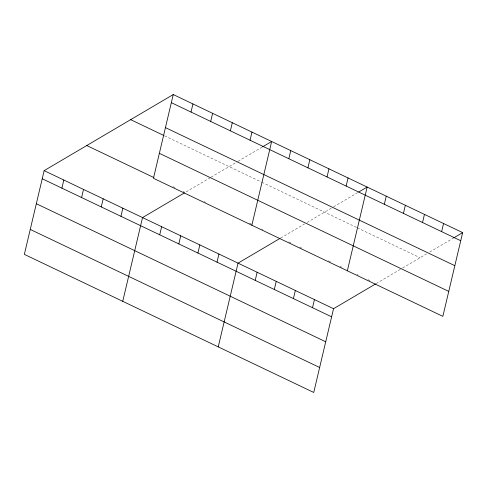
<?xml version="1.0" encoding="UTF-8"?>
<svg xmlns="http://www.w3.org/2000/svg" width="487" height="487" viewBox="0 0 487 487"><rect width="100%" height="100%" fill="white"/><g stroke="black" fill="none" stroke-linecap="round" stroke-linejoin="round"><path stroke-width="0.37" stroke-dasharray="2.44 1.83" d="M210.323 177.639L185.145 192.475L183.112 191.507M210.968 177.256L237.437 161.66M238.082 161.282L261.969 147.202M280.646 238.04L304.533 223.959M307.114 222.443L332.938 207.225M333.583 206.841L358.109 192.383M376.147 283.598L401.97 268.386M402.615 268.002L426.496 253.928M429.729 252.023L452.965 238.326M164.576 135.849L261.105 181.901M261.787 182.229L356.606 227.466M357.288 227.788L420.044 257.733M172.934 186.649L174.967 187.623M204.248 201.588L205.611 202.239M249.265 223.07L251.31 224.044M261.543 228.927L262.907 229.578M288.834 241.942L290.879 242.922M299.742 247.153L302.476 248.455M328.396 260.819L330.442 261.799M339.993 266.352L342.038 267.326M357.044 274.491L358.408 275.137M367.959 279.696L370.004 280.67"/><path stroke-width="0.73" d="M173.256 94.551L153.46 178.291L442.853 316.355L462.65 232.622L173.256 94.551L44.147 170.645L24.35 254.378L313.744 392.449L333.54 308.709L375.501 283.982M61.904 188.146L63.821 180.032M81.585 197.533L83.502 189.419M101.266 206.92L103.183 198.806M120.94 216.313L122.858 208.199M122.742 301.319L142.539 217.586L184.5 192.858M159.718 234.813L161.641 226.698M191.02 112.053L192.937 103.944M178.82 243.926L180.738 235.811M210.694 121.446L212.612 113.331M197.923 253.039L199.84 244.924M230.375 130.833L232.293 122.718M217.019 262.152L218.937 254.037M250.05 140.219L251.974 132.105M218.243 346.884L238.04 263.15L280.001 238.417M251.858 225.231L271.649 141.498L262.615 146.824M255.218 280.372L257.136 272.263M288.834 158.725L290.751 150.611M274.321 289.485L276.239 281.37M307.93 167.832L309.848 159.724M293.418 298.598L295.341 290.483M327.033 176.945L328.95 168.831M312.52 307.711L314.438 299.596M346.129 186.058L348.053 177.944M347.353 270.796L367.149 187.057L358.761 192.006M384.334 204.284L386.252 196.17M403.431 213.397L405.348 205.283M422.533 222.51L424.451 214.396M441.63 231.623L443.547 223.509M453.61 237.948L462.65 232.622M171.339 102.666L460.732 240.736M165.44 127.624L454.834 265.689M130.65 119.662L163.9 135.526M159.359 153.332L448.752 291.403M86.753 145.534L153.929 177.585M44.147 170.645L333.54 308.709M42.229 178.759L331.623 316.824M36.33 203.712L325.724 341.783M30.249 229.426L319.642 367.49"/></g></svg>
